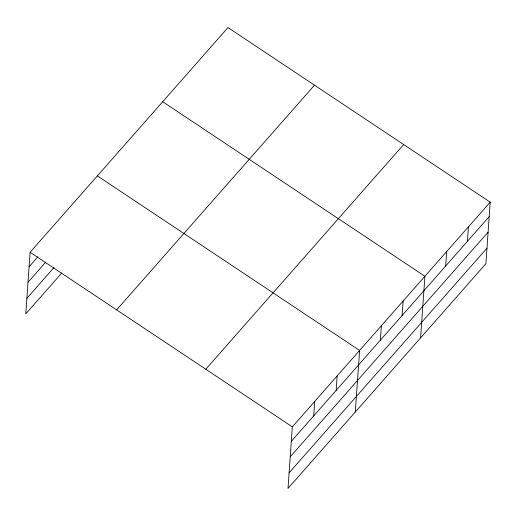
<?xml version="1.0" encoding="UTF-8"?>
<svg xmlns="http://www.w3.org/2000/svg" width="516" height="516" viewBox="0 0 516 516"><rect width="100%" height="100%" fill="white"/><g stroke="black" fill="none" stroke-linecap="round" stroke-linejoin="round"><path stroke-width="0.77" d="M490.2 202.143L292.32 426.842L288.012 488.42L485.891 263.721L490.2 202.143L227.988 27.58L30.109 252.279L25.8 313.857L61.785 272.99M313.734 415.851L314.747 401.377M336.161 390.386L337.174 375.912M355.292 412.02L359.6 350.448L97.389 175.885M380.35 340.199L381.363 325.731M402.119 315.482L403.131 301.009M420.592 337.87L424.9 276.292L162.688 101.729M445.656 266.05L446.669 251.576M467.419 241.333L468.431 226.859M29.096 266.753L37.958 256.684M28.006 282.297L45.737 262.16M26.89 298.312L54.006 267.514M116.635 309.884L314.521 85.185M205.787 369.237L403.673 144.538M291.308 441.315L489.187 216.617M290.218 456.86L488.104 232.161M289.095 472.875L486.981 248.177M30.109 252.279L292.32 426.842"/></g></svg>
